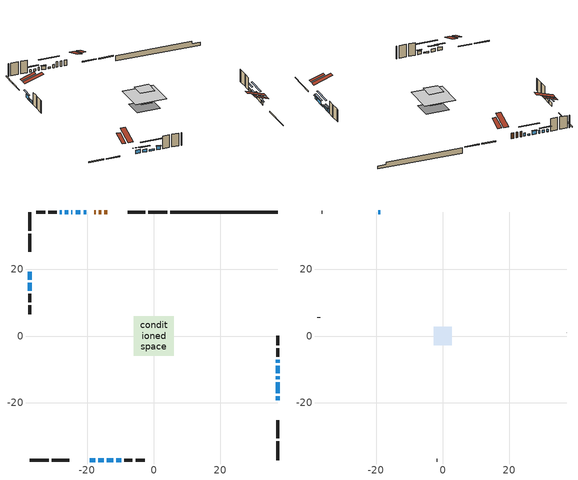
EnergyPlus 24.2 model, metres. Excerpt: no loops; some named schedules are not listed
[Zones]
conditioned space
 floor outside (Floor1 construction): -2.09,-2.09 -2.09,2.09 2.09,2.09 2.09,-2.09 z0.79
 floor adiabatic (AdiabaticFloorConstruction): -5.95,-5.95 -5.95,5.95 5.95,5.95 5.95,-5.95 z3.23
 floor foundation (Slab1 construction): -4.42,-3.66 -4.42,3.66 4.42,3.66 4.42,-3.66 z-1.25
 wall outside (RimJoist1 construction): 4.02,37.25 -1.62,37.25 / -37.25,-37.25 -31.62,-37.25 / -37.25,37.25 -37.25,31.62 / 37.25,-37.25 37.25,-31.62 z0.79:1.09
 wall outside (RimJoist2 construction): -2.55,37.25 -7.88,37.25 / -30.69,-37.25 -25.36,-37.25 / -37.25,30.69 -37.25,25.36 / 37.25,-30.69 37.25,-25.36 z0.79:1.09
 wall outside (AdiabaticWallConstruction 1): -13.96,37.25 -14.87,37.25 / -15.8,37.25 -16.48,37.25 / -17.41,37.25 -17.88,37.25 z0.79:2.82
 wall outside (AdiabaticWallConstruction): 37.25,-19.28 37.25,-18.13 z0.79:1.93; -37.25,19.28 -37.25,16.94 / -19.28,-37.25 -17.55,-37.25 / -22.03,37.25 -23.51,37.25 / -11.31,-37.25 -9.84,-37.25 / 37.25,-7.97 37.25,-7.1 z0.79:2.11; -37.25,16.01 -37.25,13.62 z0.79:1.65; 37.25,-17.2 37.25,-13.95 / -16.62,-37.25 -15,-37.25 z0.79:1.91; 37.25,-13.03 37.25,-12.11 / -14.07,-37.25 -12.24,-37.25 z0.79:1.35; -20.29,37.25 -21.11,37.25 z0.79:1.3; 37.25,-11.18 37.25,-8.9 / -25.75,37.25 -26.67,37.25 / -27.59,37.25 -28.21,37.25 z0.79:1.71; -24.43,37.25 -24.82,37.25 z0.79:2.01
 wall outside (Wall1 construction): -29.13,37.25 -31.63,37.25 / -8.91,-37.25 -6.41,-37.25 / -37.25,12.69 -37.25,10.19 / 37.25,-6.18 37.25,-3.68 z0.79:5.67
 wall outside (Wall2 construction): -32.56,37.25 -35.33,37.25 / -5.48,-37.25 -2.71,-37.25 / -37.25,9.26 -37.25,6.49 / 37.25,-2.75 37.25,0.03 z0.79:5.67
 wall foundation (FoundationWall1 construction): 4.94,37.25,-1.25 4.94,37.25,0.79 34.02,37.25,0.79 34.02,37.25,-0.11 37.25,37.25,-0.11 37.25,37.25,-1.25
 window (WindowConstruction): 37.25,-19.28 37.25,-18.13 z0.79:1.93
 window (WindowConstruction 7): -37.25,19.28 -37.25,16.94 z0.79:2.11
 window (WindowConstruction 8): -37.25,16.01 -37.25,13.62 z0.79:1.65
 window (WindowConstruction 9): -19.28,-37.25 -17.55,-37.25 z0.79:2.11
 window (WindowConstruction 10): 37.25,-17.2 37.25,-13.95 z0.79:1.91
 window (WindowConstruction 11): -16.62,-37.25 -15,-37.25 z0.79:1.91
 window (WindowConstruction 13): 37.25,-13.03 37.25,-12.11 z0.79:1.35
 window (WindowConstruction 14): -20.29,37.25 -21.1,37.25 z0.79:1.3
 window (WindowConstruction 1): 37.25,-11.18 37.25,-8.9 z0.79:1.7
 window (WindowConstruction 15): -14.07,-37.25 -12.24,-37.25 z0.79:1.35
 window (WindowConstruction 2): -22.03,37.25 -23.5,37.25 z0.79:2.11
 window (WindowConstruction 3): -11.31,-37.25 -9.84,-37.25 z0.79:2.11
 window (WindowConstruction 12): -24.43,37.25 -24.82,37.25 z0.79:2.01
 window (WindowConstruction 4): 37.25,-7.97 37.25,-7.1 z0.79:2.11
 window (WindowConstruction 5): -25.75,37.25 -26.67,37.25 z0.79:1.7
 window (WindowConstruction 6): -27.6,37.25 -28.2,37.25 z0.79:1.7
 door (Door): -13.96,37.25 -14.87,37.25 z0.79:2.82
 door (Door 1): -15.8,37.25 -16.48,37.25 z0.79:2.82
 door (Door 2): -17.41,37.25 -17.88,37.25 z0.79:2.82
 ceiling adiabatic (AdiabaticFloorConstruction): 5.95,-5.95 5.95,5.95 -5.95,5.95 -5.95,-5.95 z3.23
 roof outside (Roof2 construction): -13.03,37.25,5.67 -13.03,30.04,8.07 -11.13,30.04,8.07 -11.13,37.25,5.67; -20.2,-37.25,5.67 -20.2,-30.04,8.07 -22.11,-30.04,8.07 -22.11,-37.25,5.67; -37.25,20.2,5.67 -30.04,20.2,8.07 -30.04,22.11,8.07 -37.25,22.11,5.67; 37.25,-20.2,5.67 30.04,-20.2,8.07 30.04,-22.11,8.07 37.25,-22.11,5.67
attic - vented
 floor to conditioned space (Floor2 construction Reversed): -2.72,-2.72 -2.72,2.72 2.72,2.72 2.72,-2.72 z5.67
 wall outside (AdiabaticWallConstruction): -18.8,37.25 -19.36,37.25 z0.79:2.01
 wall outside (Wall4 construction): -36.26,37.25 -36.33,37.25 / -1.78,-37.25 -1.72,-37.25 / -37.25,5.56 -37.25,5.5 / 37.25,0.95 37.25,1.02 z0.79:5.67
 window (WindowConstruction 16): -18.8,37.25 -19.36,37.25 z0.79:2.01
 roof outside (Roof1 construction): -10.2,37.25,5.67 -10.2,31.95,7.43 -8.81,31.95,7.43 -8.81,37.25,5.67; -23.03,-37.25,5.67 -23.03,-31.95,7.43 -24.43,-31.95,7.43 -24.43,-37.25,5.67; -37.25,23.03,5.67 -31.95,23.03,7.43 -31.95,24.43,7.43 -37.25,24.43,5.67; 37.25,-23.03,5.67 31.95,-23.03,7.43 31.95,-24.43,7.43 37.25,-24.43,5.67
shading: 37.25,-17.93 37.25,-19.48 37.67,-19.48 37.67,-17.93 z2.13; -37.25,15.81 -37.25,20.41 -37.67,20.41 -37.67,15.81 z3.24; -37.25,13.42 -37.25,16.21 -37.67,16.21 -37.67,13.42 z1.85; -16.42,-37.25 -20.41,-37.25 -20.41,-37.67 -16.42,-37.67 z3.24; 37.25,-12.82 37.25,-18.33 37.67,-18.33 37.67,-12.82 z3.04; -13.87,-37.25 -17.75,-37.25 -17.75,-37.67 -13.87,-37.67 z3.04; 37.25,-8.54 37.25,-16.59 37.67,-16.59 37.67,-8.54 z4.92; -24.67,37.25 -16.72,37.25 -16.72,37.67 -24.67,37.67 z4.87; 37.25,-8.69 37.25,-11.38 37.67,-11.38 37.67,-8.69 z1.91; -8.67,-37.25 -17.64,-37.25 -17.64,-37.67 -8.67,-37.67 z4.92; -23.71,37.25 -21.83,37.25 -21.83,37.67 -23.71,37.67 z2.31; -9.64,-37.25 -11.51,-37.25 -11.51,-37.67 -9.64,-37.67 z2.31; 37.25,-5.97 37.25,-9.1 37.67,-9.1 37.67,-5.97 z3.24; -27.8,37.25 -24.62,37.25 -24.62,37.67 -27.8,37.67 z2.84; -29.34,37.25 -26.46,37.25 -26.46,37.67 -29.34,37.67 z2.84
[Building]
Building 1: Terrain=Suburbs
[Site:Location]
Montreal Intl AP_QC: Latitude {deg}=45.47; Longitude {deg}=-73.74; Time Zone {hr}=-5; Elevation {m}=36; Keep Site Location Information=Yes
[Site:GroundTemperature:Shallow]
2.07863, -0.316383, -0.508184, 0.628371, 5.19101, 9.73239, 13.6695, 16.1636, 16.3755, 14.347, 10.5102, 6.10817
[Site:WaterMainsTemperature]
Calculation Method=Schedule; Temperature Schedule=mains temperature schedule
[Material] Roughness=Rough; Thermal Absorptance=0.9
Name | Thickness {m} | Conductivity {W/m-K} | Density {kg/m3} | Specific Heat {J/kg-K} | Solar Absorptance | Visible Absorptance
asphalt or fiberglass shingles | 0.00635 | 0.162714 | 1121.4 | 1465.45 | 0.4 | 0.4
ceiling loosefill ins | 0.169333 | 0.0480833 | 16.02 | 1046.75 | 0.7 | 0.7
ceiling stud and cavity | 0.1397 | 1.05778 | 65.682 | 1177.47 | 0.7 | 0.7
concrete 4.0 in. | 0.1016 | 1.803125 | 2242.8 | 837.4 | 0.7 | 0.7
concrete 8.0 in. | 0.2032 | 1.803125 | 2242.8 | 837.4 | 0.7 | 0.7
door material | 0.04445 | 0.053851 | 512.64 | 1214.23 | 0.7 | 0.7
door material 1 | 0.04445 | 0.188738 | 512.64 | 1214.23 | 0.7 | 0.7
exterior vertical ins | 0.0451399 | 0.029427 | 32.04 | 1214.23 | 0.7 | 0.7
floor covering | 0.0127 | 9.015625 | 54.468 | 1339.84 | 0.6 | 0.6
floor covering 1 | 0.0127 | 0.0433444 | 54.468 | 1339.84 | 0.6 | 0.6
floor rigid ins; wall rigid ins | 0.512978 | 0.029427 | 32.04 | 1214.23 | 0.7 | 0.7
floor stud and cavity | 0.0889 | 0.204817 | 50.32683 | 1063.81 | 0.7 | 0.7
floor stud and cavity 1 | 0.1397 | 1.75129 | 37.0049 | 1207.88 | 0.7 | 0.7
furniture material conditioned space 1 | 0.1524 | 0.115458 | 640.8 | 1214.23 | 0.6 | 0.6
gypsum board | 0.0127 | 0.160291 | 801 | 837.4 | 0.6 | 0.6
gypsum board 1 | 0.0127 | 0.160291 | 801 | 837.4 | 0.7 | 0.7
osb sheathing 0.5 in. | 0.0127 | 0.115458 | 512.64 | 1214.23 | 0.7 | 0.7
osb sheathing 0.75 in. | 0.01905 | 0.115458 | 512.64 | 1214.23 | 0.7 | 0.7
osb sheathing 2.0 in. | 0.0508 | 0.115458 | 512.64 | 1214.23 | 0.7 | 0.7
rim joist rigid ins | 0.051816 | 0.029427 | 32.04 | 1214.23 | 0.7 | 0.7
rim joist stud and cavity | 0.0508 | 0.0451784 | 125.044 | 1163.47 | 0.6 | 0.6
rim joist stud and cavity 1 | 0.0508 | 0.0371501 | 125.044 | 1163.47 | 0.6 | 0.6
roof stud and cavity | 0.2032 | 0.158564 | 78.34581 | 1123.46 | 0.7 | 0.7
wall stud and cavity | 0.1397 | 0.251076 | 139.0536 | 1170.24 | 0.7 | 0.7
wall stud and cavity 1 | 0.1397 | 0.181555 | 139.0536 | 1170.24 | 0.7 | 0.7
wall stud and cavity 2 | 0.0889 | 6.9971 | 50.32683 | 1063.81 | 0.6 | 0.6
wall stud and cavity 3 | 0.0889 | 0.380278 | 52.3479 | 1209.89 | 0.7 | 0.7
wall stud and cavity 4 | 0.0889 | 0.391764 | 83.0341 | 1211.67 | 0.7 | 0.7
wood siding | 0.0254 | 0.102417 | 544.68 | 1172.36 | 0.4 | 0.4
wood siding 1 | 0.00254 | 0.102417 | 544.68 | 1172.36 | 0.4 | 0.4
wood siding 2; wood siding 3; wood siding 4 | 0.0254 | 0.102417 | 544.68 | 1172.36 | 0.7 | 0.7
[WindowMaterial:SimpleGlazingSystem]
Name | U-Factor {W/m2-K} | Solar Heat Gain Coefficient
WindowMaterial | 2.99401 | 0.55
WindowMaterial 1 | 3.00196 | 0.53
WindowMaterial 10 | 3.04227 | 0.45
WindowMaterial 11 | 3.0542 | 0.42
WindowMaterial 12 | 6.734108 | 0.74
WindowMaterial 2 | 2.96448 | 0.59
WindowMaterial 3 | 2.992306 | 0.54
WindowMaterial 4 | 3.02581 | 0.51
WindowMaterial 5 | 2.99571 | 0.51
WindowMaterial 6 | 2.93212 | 0.62
WindowMaterial 7 | 2.95767 | 0.59
WindowMaterial 8 | 2.963916 | 0.59
WindowMaterial 9 | 6.78351 | 0.73
[Construction]
AdiabaticFloorConstruction: floor stud and cavity 1, floor rigid ins, osb sheathing 0.75 in., floor covering 1
AdiabaticWallConstruction: wood siding 3, wall rigid ins, wall stud and cavity 3, gypsum board
AdiabaticWallConstruction 1: wood siding 4, wall rigid ins, wall stud and cavity 3, gypsum board
Door: door material
Door 1; Door 2: door material 1
Floor1 construction: floor stud and cavity, floor covering
Floor2 construction Reversed: gypsum board, ceiling stud and cavity, ceiling loosefill ins
FoundationWall1 construction: concrete 8.0 in., gypsum board 1
furniture construction conditioned space 1: furniture material conditioned space 1
PartitionWallConstruction: gypsum board, wall stud and cavity 4, gypsum board
RimJoist1 construction: wood siding 2, osb sheathing 2.0 in., rim joist stud and cavity
RimJoist2 construction: wood siding 2, rim joist rigid ins, osb sheathing 2.0 in., rim joist stud and cavity 1
Roof1 construction: asphalt or fiberglass shingles
Roof2 construction: asphalt or fiberglass shingles, osb sheathing 0.75 in., roof stud and cavity, gypsum board
Slab1 construction: concrete 4.0 in.
Wall1 construction: wood siding, osb sheathing 0.5 in., wall stud and cavity, gypsum board
Wall2 construction: wood siding, osb sheathing 0.5 in., wall stud and cavity 1, gypsum board
Wall4 construction: wood siding 1, wall stud and cavity 2
WindowConstruction: WindowMaterial
WindowConstruction 1: WindowMaterial 1
WindowConstruction 10; WindowConstruction 11: WindowMaterial 8
WindowConstruction 12: WindowMaterial 9
WindowConstruction 13; WindowConstruction 15: WindowMaterial 10
WindowConstruction 14: WindowMaterial 11
WindowConstruction 16: WindowMaterial 12
WindowConstruction 2; WindowConstruction 3: WindowMaterial 2
WindowConstruction 4; WindowConstruction 9: WindowMaterial 3
WindowConstruction 5: WindowMaterial 4
WindowConstruction 6: WindowMaterial 5
WindowConstruction 7: WindowMaterial 6
WindowConstruction 8: WindowMaterial 7
[Zone] Multiplier=1; Part of Total Floor Area=Yes
Name | Volume {m3}
attic - vented | 8.50484
conditioned space | 457.8
[Space]
Name | Zone | Volume {m3}
attic - vented 1 | attic - vented | 8.50484
conditioned space 1 | conditioned space | 457.8
[ZoneInfiltration:EffectiveLeakageArea]
infil attic - vented 1: Zone or Space=attic - vented 1; Schedule=Always On Discrete; Effective Air Leakage Area {cm2}=1185.6; Stack Coefficient=0.000462136; Wind Coefficient=1.45246e-05
[ZoneMixing]
whole house fan mix: Zone or Space=attic - vented; Schedule=Always On Continuous; Design Flow Rate Calculation Method=Flow/Zone; Design Flow Rate {m3/s}=0; Source Zone or Space=conditioned space
[SurfaceProperty:ExposedFoundationPerimeter]
Slab1: Exposed Perimeter Calculation Method=TotalExposedPerimeter; Total Exposed Perimeter {m}=32.31
[InternalMass] Zone or ZoneList=conditioned space; Space or SpaceList=conditioned space 1
Name | Construction | Surface Area {m2}
furniture mass conditioned space 1 | furniture construction conditioned space 1 | 89.4721
partition wall mass | PartitionWallConstruction | 223.68
[Lights]
interior lighting: Zone or ZoneList or Space or SpaceList=conditioned space 1; Schedule=interior lighting schedule; Design Level Calculation Method=LightingLevel; Lighting Level {W}=343.2; Return Air Fraction=0; Fraction Radiant=0.6; Fraction Visible=0.2; Fraction Replaceable=1
[People]
occupants: Zone or ZoneList or Space or SpaceList=conditioned space 1; Number of People Schedule=occupants schedule; Number of People Calculation Method=People; Number of People=3; Fraction Radiant=0.314171; Sensible Heat Fraction=0.56303; Activity Level Schedule=occupants activity schedule; Carbon Dioxide Generation Rate {m3/s-W}=0; Enable ASHRAE 55 Comfort Warnings=No; Mean Radiant Temperature Calculation Type=EnclosureAveraged
[ElectricEquipment] Zone or ZoneList or Space or SpaceList=conditioned space 1; Design Level Calculation Method=EquipmentLevel
Name | Schedule | Design Level {W} | Fraction Latent | Fraction Radiant | Fraction Lost
clothes dryer | clothes dryer schedule | 140.772 | 0.015 | 0.081 | 0.85
clothes washer | clothes washer schedule | 32.1985 | 0.03 | 0.162 | 0.7
cooking range | cooking range schedule | 215.147 | 0.08 | 0.432 | 0.2
dishwasher | dishwasher schedule | 66.8632 | 0.3 | 0.18 | 0.4
fridge | fridge schedule | 72.9452 | 0 | 0.6 | 0
mech vent bath fan 0 | mech vent bath fan 0 schedule | 50.2 | 0 | 0 | 1
mech vent house fan | mech vent house fan schedule | 0.95 | 0 | 0 | 1
mech vent house fan cfis | mech vent house fan cfis schedule | 0 | 0 | 0 | 0
mech vent range fan 0 | mech vent range fan 0 schedule | 57 | 0 | 0 | 1
misc plug loads | misc plug loads schedule | 494.7 | 0.045 | 0.513 | 0.1
whole house fan | Always On Discrete | 0 | 0 | 0 | 1
[OtherEquipment] Zone or ZoneList or Space or SpaceList=conditioned space 1; Design Level Calculation Method=EquipmentLevel
Name | Fuel Type | Schedule | Design Level {W} | Fraction Latent | Fraction Radiant | Fraction Lost
clothes dryer 1 | Electricity | clothes dryer schedule | 0 | 0.015 | 0.081 | 0.85
cooking range 1 | Electricity | cooking range schedule | 0 | 0.08 | 0.432 | 0.2
general water use latent | None | general water use schedule | 62.594 | 1 | 0 | 0
general water use sensible | None | general water use schedule | -61.6891 | 0 | 0.6 | 0
mech vent house fan latent load | None | Always On Discrete | 0 | 1 | 0 | 0
mech vent house fan sensible load | None | Always On Discrete | 0 | 0 | 0 | 0
water heater energy adjustment1 | Electricity | Always On Discrete | 0.01 | 0 | 0 | 1
[ZoneInfiltration:DesignFlowRate] Zone or ZoneList or Space or SpaceList=conditioned space 1; Schedule=Always On Discrete; Design Flow Rate Calculation Method=Flow/Zone; Design Flow Rate {m3/s}=0
infil flow; natural vent flow; whole house fan flow
[ZoneControl:Thermostat]
conditioned space Thermostat: Zone or ZoneList=conditioned space; Control Type Schedule=conditioned space Thermostat Schedule; Control 1=conditioned space temperature setpoint; Temperature Difference Between Cutout And Setpoint {deltaC}=0
[ThermostatSetpoint:DualSetpoint]
conditioned space temperature setpoint: Heating Setpoint Temperature Schedule=heating setpoint; Cooling Setpoint Temperature Schedule=cooling setpoint
[Zone equipment]
conditioned space: electric baseboard
[Foundation:Kiva]
Foundation Kiva 1: Initial Indoor Air Temperature {C}=18; Wall Height Above Grade {m}=0.790011; Wall Depth Below Slab {m}=0.2032; Custom Block Material Name 1=exterior vertical ins; Custom Block Depth 1 {m}=2.04; Custom Block X Position 1 {m}=0.2159; Custom Block Z Position 1 {m}=0
[Foundation:Kiva:Settings]
Soil Conductivity {W/m-K}=0.849921; Soil Density {kg/m3}=1842.3; Soil Specific Heat {J/kg-K}=418.7; Ground Solar Absorptivity=0.9; Ground Thermal Absorptivity=0.9; Ground Surface Roughness {m}=0.03; Far-Field Width {m}=40; Deep-Ground Boundary Condition=ZeroFlux; Deep-Ground Depth {m}=40; Minimum Cell Dimension {m}=0.2; Maximum Cell Growth Coefficient=3; Simulation Timestep=Timestep
[Exterior:Lights]
exterior lighting: Schedule=exterior lighting schedule; Design Level {W}=75.6
[EnergyManagementSystem:Sensor] Output:Variable or Output:Meter Index Key=conditioned space
Name | Output:Variable or Output:Meter
conditioned_space_clg_unmet_s | Zone Cooling Setpoint Not Met Time
conditioned_space_htg_unmet_s | Zone Heating Setpoint Not Met Time
fridge_tin_s; tin_s; tin_s_1 | Zone Mean Air Temperature
tout_s | Zone Outdoor Air Drybulb Temperature
win_s | Zone Air Humidity Ratio
[Schedule:Constant]
Name | Hourly Value
Always On Continuous; mech vent house fan schedule; mech vent house fan cfis schedule; Always On Discrete | 1
occupants activity schedule | 117.228
fridge schedule | 0
[Schedule:Week:Daily]
interior lighting schedule Week Rule - Jan1-Jan27: interior lighting schedule day, interior lighting schedule day, interior lighting schedule day, interior lighting schedule day, interior lighting schedule day, interior lighting schedule day, interior lighting schedule day, interior lighting schedule default day, interior lighting schedule default day, interior lighting schedule default day, interior lighting schedule default day, interior lighting schedule default day
interior lighting schedule Week Rule - Jan28-Feb3: interior lighting schedule day, interior lighting schedule day, interior lighting schedule day, interior lighting schedule day, interior lighting schedule day 1, interior lighting schedule day 1, interior lighting schedule day 1, interior lighting schedule default day, interior lighting schedule default day, interior lighting schedule default day, interior lighting schedule default day, interior lighting schedule default day
interior lighting schedule Week Rule - Feb4-Feb24: interior lighting schedule day 1, interior lighting schedule day 1, interior lighting schedule day 1, interior lighting schedule day 1, interior lighting schedule day 1, interior lighting schedule day 1, interior lighting schedule day 1, interior lighting schedule default day, interior lighting schedule default day, interior lighting schedule default day, interior lighting schedule default day, interior lighting schedule default day
interior lighting schedule Week Rule - Feb25-Mar3: interior lighting schedule day 1, interior lighting schedule day 1, interior lighting schedule day 1, interior lighting schedule day 1, interior lighting schedule day 2, interior lighting schedule day 2, interior lighting schedule day 2, interior lighting schedule default day, interior lighting schedule default day, interior lighting schedule default day, interior lighting schedule default day, interior lighting schedule default day
interior lighting schedule Week Rule - Mar4-Mar31: interior lighting schedule day 2, interior lighting schedule day 2, interior lighting schedule day 2, interior lighting schedule day 2, interior lighting schedule day 2, interior lighting schedule day 2, interior lighting schedule day 2, interior lighting schedule default day, interior lighting schedule default day, interior lighting schedule default day, interior lighting schedule default day, interior lighting schedule default day
interior lighting schedule Week Rule - Apr1-Apr28: interior lighting schedule day 3, interior lighting schedule day 3, interior lighting schedule day 3, interior lighting schedule day 3, interior lighting schedule day 3, interior lighting schedule day 3, interior lighting schedule day 3, interior lighting schedule default day, interior lighting schedule default day, interior lighting schedule default day, interior lighting schedule default day, interior lighting schedule default day
interior lighting schedule Week Rule - Apr29-May5: interior lighting schedule day 3, interior lighting schedule day 3, interior lighting schedule day 4, interior lighting schedule day 4, interior lighting schedule day 4, interior lighting schedule day 4, interior lighting schedule day 4, interior lighting schedule default day, interior lighting schedule default day, interior lighting schedule default day, interior lighting schedule default day, interior lighting schedule default day
interior lighting schedule Week Rule - May6-May26: interior lighting schedule day 4, interior lighting schedule day 4, interior lighting schedule day 4, interior lighting schedule day 4, interior lighting schedule day 4, interior lighting schedule day 4, interior lighting schedule day 4, interior lighting schedule default day, interior lighting schedule default day, interior lighting schedule default day, interior lighting schedule default day, interior lighting schedule default day
interior lighting schedule Week Rule - May27-Jun2: interior lighting schedule day 4, interior lighting schedule day 4, interior lighting schedule day 4, interior lighting schedule day 4, interior lighting schedule day 4, interior lighting schedule day 5, interior lighting schedule day 5, interior lighting schedule default day, interior lighting schedule default day, interior lighting schedule default day, interior lighting schedule default day, interior lighting schedule default day
interior lighting schedule Week Rule - Jun3-Jun30: interior lighting schedule day 5, interior lighting schedule day 5, interior lighting schedule day 5, interior lighting schedule day 5, interior lighting schedule day 5, interior lighting schedule day 5, interior lighting schedule day 5, interior lighting schedule default day, interior lighting schedule default day, interior lighting schedule default day, interior lighting schedule default day, interior lighting schedule default day
interior lighting schedule Week Rule - Jul1-Jul28: interior lighting schedule day 6, interior lighting schedule day 6, interior lighting schedule day 6, interior lighting schedule day 6, interior lighting schedule day 6, interior lighting schedule day 6, interior lighting schedule day 6, interior lighting schedule default day, interior lighting schedule default day, interior lighting schedule default day, interior lighting schedule default day, interior lighting schedule default day
interior lighting schedule Week Rule - Jul29-Aug4: interior lighting schedule day 6, interior lighting schedule day 6, interior lighting schedule day 6, interior lighting schedule day 7, interior lighting schedule day 7, interior lighting schedule day 7, interior lighting schedule day 7, interior lighting schedule default day, interior lighting schedule default day, interior lighting schedule default day, interior lighting schedule default day, interior lighting schedule default day
interior lighting schedule Week Rule - Aug5-Aug25: interior lighting schedule day 7, interior lighting schedule day 7, interior lighting schedule day 7, interior lighting schedule day 7, interior lighting schedule day 7, interior lighting schedule day 7, interior lighting schedule day 7, interior lighting schedule default day, interior lighting schedule default day, interior lighting schedule default day, interior lighting schedule default day, interior lighting schedule default day
interior lighting schedule Week Rule - Aug26-Sep1: interior lighting schedule day 7, interior lighting schedule day 7, interior lighting schedule day 7, interior lighting schedule day 7, interior lighting schedule day 7, interior lighting schedule day 7, interior lighting schedule day 8, interior lighting schedule default day, interior lighting schedule default day, interior lighting schedule default day, interior lighting schedule default day, interior lighting schedule default day
interior lighting schedule Week Rule - Sep2-Sep29: interior lighting schedule day 8, interior lighting schedule day 8, interior lighting schedule day 8, interior lighting schedule day 8, interior lighting schedule day 8, interior lighting schedule day 8, interior lighting schedule day 8, interior lighting schedule default day, interior lighting schedule default day, interior lighting schedule default day, interior lighting schedule default day, interior lighting schedule default day
interior lighting schedule Week Rule - Sep30-Oct6: interior lighting schedule day 8, interior lighting schedule day 9, interior lighting schedule day 9, interior lighting schedule day 9, interior lighting schedule day 9, interior lighting schedule day 9, interior lighting schedule day 9, interior lighting schedule default day, interior lighting schedule default day, interior lighting schedule default day, interior lighting schedule default day, interior lighting schedule default day
interior lighting schedule Week Rule - Oct7-Oct27: interior lighting schedule day 9, interior lighting schedule day 9, interior lighting schedule day 9, interior lighting schedule day 9, interior lighting schedule day 9, interior lighting schedule day 9, interior lighting schedule day 9, interior lighting schedule default day, interior lighting schedule default day, interior lighting schedule default day, interior lighting schedule default day, interior lighting schedule default day
interior lighting schedule Week Rule - Oct28-Nov3: interior lighting schedule day 9, interior lighting schedule day 9, interior lighting schedule day 9, interior lighting schedule day 9, interior lighting schedule day 10, interior lighting schedule day 10, interior lighting schedule day 10, interior lighting schedule default day, interior lighting schedule default day, interior lighting schedule default day, interior lighting schedule default day, interior lighting schedule default day
interior lighting schedule Week Rule - Nov4-Nov24: interior lighting schedule day 10, interior lighting schedule day 10, interior lighting schedule day 10, interior lighting schedule day 10, interior lighting schedule day 10, interior lighting schedule day 10, interior lighting schedule day 10, interior lighting schedule default day, interior lighting schedule default day, interior lighting schedule default day, interior lighting schedule default day, interior lighting schedule default day
interior lighting schedule Week Rule - Nov25-Dec1: interior lighting schedule day 10, interior lighting schedule day 10, interior lighting schedule day 10, interior lighting schedule day 10, interior lighting schedule day 10, interior lighting schedule day 10, interior lighting schedule day 11, interior lighting schedule default day, interior lighting schedule default day, interior lighting schedule default day, interior lighting schedule default day, interior lighting schedule default day
interior lighting schedule Week Rule - Dec2-Dec31: interior lighting schedule day 11, interior lighting schedule day 11, interior lighting schedule day 11, interior lighting schedule day 11, interior lighting schedule day 11, interior lighting schedule day 11, interior lighting schedule day 11, interior lighting schedule default day, interior lighting schedule default day, interior lighting schedule default day, interior lighting schedule default day, interior lighting schedule default day
occupants schedule Week Rule - Jan1-Dec31: occupants schedule day, occupants schedule day, occupants schedule day, occupants schedule day, occupants schedule day, occupants schedule day, occupants schedule day, occupants schedule default day, occupants schedule default day, occupants schedule default day, occupants schedule default day, occupants schedule default day
clothes dryer schedule Week Rule - Jan1-Dec31: clothes dryer schedule day, clothes dryer schedule day, clothes dryer schedule day, clothes dryer schedule day, clothes dryer schedule day, clothes dryer schedule day, clothes dryer schedule day, clothes dryer schedule default day, clothes dryer schedule default day, clothes dryer schedule default day, clothes dryer schedule default day, clothes dryer schedule default day
clothes washer schedule Week Rule - Jan1-Dec31: clothes washer schedule day, clothes washer schedule day, clothes washer schedule day, clothes washer schedule day, clothes washer schedule day, clothes washer schedule day, clothes washer schedule day, clothes washer schedule default day, clothes washer schedule default day, clothes washer schedule default day, clothes washer schedule default day, clothes washer schedule default day
cooking range schedule Week Rule - Jan1-Dec31: cooking range schedule day, cooking range schedule day, cooking range schedule day, cooking range schedule day, cooking range schedule day, cooking range schedule day, cooking range schedule day, cooking range schedule default day, cooking range schedule default day, cooking range schedule default day, cooking range schedule default day, cooking range schedule default day
dishwasher schedule Week Rule - Jan1-Dec31: dishwasher schedule day, dishwasher schedule day, dishwasher schedule day, dishwasher schedule day, dishwasher schedule day, dishwasher schedule day, dishwasher schedule day, dishwasher schedule default day, dishwasher schedule default day, dishwasher schedule default day, dishwasher schedule default day, dishwasher schedule default day
mech vent bath fan 0 schedule Week Rule - Jan1-Dec31: mech vent bath fan 0 schedule day, mech vent bath fan 0 schedule day, mech vent bath fan 0 schedule day, mech vent bath fan 0 schedule day, mech vent bath fan 0 schedule day, mech vent bath fan 0 schedule day, mech vent bath fan 0 schedule day, mech vent bath fan 0 schedule default day, mech vent bath fan 0 schedule default day, mech vent bath fan 0 schedule default day, mech vent bath fan 0 schedule default day, mech vent bath fan 0 schedule default day
mech vent range fan 0 schedule Week Rule - Jan1-Dec31: mech vent range fan 0 schedule day, mech vent range fan 0 schedule day, mech vent range fan 0 schedule day, mech vent range fan 0 schedule day, mech vent range fan 0 schedule day, mech vent range fan 0 schedule day, mech vent range fan 0 schedule day, mech vent range fan 0 schedule default day, mech vent range fan 0 schedule default day, mech vent range fan 0 schedule default day, mech vent range fan 0 schedule default day, mech vent range fan 0 schedule default day
misc plug loads schedule Week Rule - Jan1-Dec31: misc plug loads schedule day, misc plug loads schedule day, misc plug loads schedule day, misc plug loads schedule day, misc plug loads schedule day, misc plug loads schedule day, misc plug loads schedule day, misc plug loads schedule default day, misc plug loads schedule default day, misc plug loads schedule default day, misc plug loads schedule default day, misc plug loads schedule default day
general water use schedule Week Rule - Jan1-Dec31: general water use schedule day, general water use schedule day, general water use schedule day, general water use schedule day, general water use schedule day, general water use schedule day, general water use schedule day, general water use schedule default day, general water use schedule default day, general water use schedule default day, general water use schedule default day, general water use schedule default day
exterior lighting schedule Week Rule - Jan1-Jan27: exterior lighting schedule day, exterior lighting schedule day, exterior lighting schedule day, exterior lighting schedule day, exterior lighting schedule day, exterior lighting schedule day, exterior lighting schedule day, exterior lighting schedule default day, exterior lighting schedule default day, exterior lighting schedule default day, exterior lighting schedule default day, exterior lighting schedule default day
exterior lighting schedule Week Rule - Jan28-Feb3: exterior lighting schedule day, exterior lighting schedule day, exterior lighting schedule day, exterior lighting schedule day, exterior lighting schedule day 1, exterior lighting schedule day 1, exterior lighting schedule day 1, exterior lighting schedule default day, exterior lighting schedule default day, exterior lighting schedule default day, exterior lighting schedule default day, exterior lighting schedule default day
exterior lighting schedule Week Rule - Feb4-Feb24: exterior lighting schedule day 1, exterior lighting schedule day 1, exterior lighting schedule day 1, exterior lighting schedule day 1, exterior lighting schedule day 1, exterior lighting schedule day 1, exterior lighting schedule day 1, exterior lighting schedule default day, exterior lighting schedule default day, exterior lighting schedule default day, exterior lighting schedule default day, exterior lighting schedule default day
exterior lighting schedule Week Rule - Feb25-Mar3: exterior lighting schedule day 1, exterior lighting schedule day 1, exterior lighting schedule day 1, exterior lighting schedule day 1, exterior lighting schedule day 2, exterior lighting schedule day 2, exterior lighting schedule day 2, exterior lighting schedule default day, exterior lighting schedule default day, exterior lighting schedule default day, exterior lighting schedule default day, exterior lighting schedule default day
exterior lighting schedule Week Rule - Mar4-Mar31: exterior lighting schedule day 2, exterior lighting schedule day 2, exterior lighting schedule day 2, exterior lighting schedule day 2, exterior lighting schedule day 2, exterior lighting schedule day 2, exterior lighting schedule day 2, exterior lighting schedule default day, exterior lighting schedule default day, exterior lighting schedule default day, exterior lighting schedule default day, exterior lighting schedule default day
exterior lighting schedule Week Rule - Apr1-Apr28: exterior lighting schedule day 3, exterior lighting schedule day 3, exterior lighting schedule day 3, exterior lighting schedule day 3, exterior lighting schedule day 3, exterior lighting schedule day 3, exterior lighting schedule day 3, exterior lighting schedule default day, exterior lighting schedule default day, exterior lighting schedule default day, exterior lighting schedule default day, exterior lighting schedule default day
exterior lighting schedule Week Rule - Apr29-May5: exterior lighting schedule day 3, exterior lighting schedule day 3, exterior lighting schedule day 4, exterior lighting schedule day 4, exterior lighting schedule day 4, exterior lighting schedule day 4, exterior lighting schedule day 4, exterior lighting schedule default day, exterior lighting schedule default day, exterior lighting schedule default day, exterior lighting schedule default day, exterior lighting schedule default day
exterior lighting schedule Week Rule - May6-May26: exterior lighting schedule day 4, exterior lighting schedule day 4, exterior lighting schedule day 4, exterior lighting schedule day 4, exterior lighting schedule day 4, exterior lighting schedule day 4, exterior lighting schedule day 4, exterior lighting schedule default day, exterior lighting schedule default day, exterior lighting schedule default day, exterior lighting schedule default day, exterior lighting schedule default day
[Schedule:Year]
interior lighting schedule: interior lighting schedule Week Rule - Jan1-Jan27, 1, 1, 1, 27, interior lighting schedule Week Rule - Jan28-Feb3, 1, 28, 2, 3, interior lighting schedule Week Rule - Feb4-Feb24, 2, 4, 2, 24, interior lighting schedule Week Rule - Feb25-Mar3, 2, 25, 3, 3, interior lighting schedule Week Rule - Mar4-Mar31, 3, 4, 3, 31, interior lighting schedule Week Rule - Apr1-Apr28, 4, 1, 4, 28, interior lighting schedule Week Rule - Apr29-May5, 4, 29, 5, 5, interior lighting schedule Week Rule - May6-May26, 5, 6, 5, 26, interior lighting schedule Week Rule - May27-Jun2, 5, 27, 6, 2, interior lighting schedule Week Rule - Jun3-Jun30, 6, 3, 6, 30, interior lighting schedule Week Rule - Jul1-Jul28, 7, 1, 7, 28, interior lighting schedule Week Rule - Jul29-Aug4, 7, 29, 8, 4, interior lighting schedule Week Rule - Aug5-Aug25, 8, 5, 8, 25, interior lighting schedule Week Rule - Aug26-Sep1, 8, 26, 9, 1, interior lighting schedule Week Rule - Sep2-Sep29, 9, 2, 9, 29, interior lighting schedule Week Rule - Sep30-Oct6, 9, 30, 10, 6, interior lighting schedule Week Rule - Oct7-Oct27, 10, 7, 10, 27, interior lighting schedule Week Rule - Oct28-Nov3, 10, 28, 11, 3, interior lighting schedule Week Rule - Nov4-Nov24, 11, 4, 11, 24, interior lighting schedule Week Rule - Nov25-Dec1, 11, 25, 12, 1, interior lighting schedule Week Rule - Dec2-Dec31, 12, 2, 12, 31
occupants schedule: occupants schedule Week Rule - Jan1-Dec31, 1, 1, 12, 31
clothes dryer schedule: clothes dryer schedule Week Rule - Jan1-Dec31, 1, 1, 12, 31
clothes washer schedule: clothes washer schedule Week Rule - Jan1-Dec31, 1, 1, 12, 31
cooking range schedule: cooking range schedule Week Rule - Jan1-Dec31, 1, 1, 12, 31
dishwasher schedule: dishwasher schedule Week Rule - Jan1-Dec31, 1, 1, 12, 31
mech vent bath fan 0 schedule: mech vent bath fan 0 schedule Week Rule - Jan1-Dec31, 1, 1, 12, 31
mech vent range fan 0 schedule: mech vent range fan 0 schedule Week Rule - Jan1-Dec31, 1, 1, 12, 31
misc plug loads schedule: misc plug loads schedule Week Rule - Jan1-Dec31, 1, 1, 12, 31
general water use schedule: general water use schedule Week Rule - Jan1-Dec31, 1, 1, 12, 31
exterior lighting schedule: exterior lighting schedule Week Rule - Jan1-Jan27, 1, 1, 1, 27, exterior lighting schedule Week Rule - Jan28-Feb3, 1, 28, 2, 3, exterior lighting schedule Week Rule - Feb4-Feb24, 2, 4, 2, 24, exterior lighting schedule Week Rule - Feb25-Mar3, 2, 25, 3, 3, exterior lighting schedule Week Rule - Mar4-Mar31, 3, 4, 3, 31, exterior lighting schedule Week Rule - Apr1-Apr28, 4, 1, 4, 28, exterior lighting schedule Week Rule - Apr29-May5, 4, 29, 5, 5, exterior lighting schedule Week Rule - May6-May26, 5, 6, 5, 26, exterior lighting schedule Week Rule - May27-Jun2, 5, 27, 6, 2, exterior lighting schedule Week Rule - Jun3-Jun30, 6, 3, 6, 30, exterior lighting schedule Week Rule - Jul1-Jul28, 7, 1, 7, 28, exterior lighting schedule Week Rule - Jul29-Aug4, 7, 29, 8, 4, exterior lighting schedule Week Rule - Aug5-Aug25, 8, 5, 8, 25, exterior lighting schedule Week Rule - Aug26-Sep1, 8, 26, 9, 1, exterior lighting schedule Week Rule - Sep2-Sep29, 9, 2, 9, 29, exterior lighting schedule Week Rule - Sep30-Oct6, 9, 30, 10, 6, exterior lighting schedule Week Rule - Oct7-Oct27, 10, 7, 10, 27, exterior lighting schedule Week Rule - Oct28-Nov3, 10, 28, 11, 3, exterior lighting schedule Week Rule - Nov4-Nov24, 11, 4, 11, 24, exterior lighting schedule Week Rule - Nov25-Dec1, 11, 25, 12, 1, exterior lighting schedule Week Rule - Dec2-Dec31, 12, 2, 12, 31
[Schedule:Compact]
conditioned space Thermostat Schedule: Through: 12/31, For: AllDays, Until: 24:00, 4
mains temperature schedule: Through: 01/01, For: AllDays, Until: 24:00, 6.56833, Through: 01/02, For: AllDays, Until: 24:00, 6.48722, Through: 01/03, For: AllDays, Until: 24:00, 6.40722, Through: 01/04, For: AllDays, Until: 24:00, 6.32889, Through: 01/05, For: AllDays, Until: 24:00, 6.25167, Through: 01/06, For: AllDays, Until: 24:00, 6.17611, Through: 01/07, For: AllDays, Until: 24:00, 6.10222, Through: 01/08, For: AllDays, Until: 24:00, 6.02944, Through: 01/09, For: AllDays, Until: 24:00, 5.95833, Through: 01/10, For: AllDays, Until: 24:00, 5.88889, Through: 01/11, For: AllDays, Until: 24:00, 5.82056, Through: 01/12, For: AllDays, Until: 24:00, 5.75444, Through: 01/13, For: AllDays, Until: 24:00, 5.68944, Through: 01/14, For: AllDays, Until: 24:00, 5.62611, Through: 01/15, For: AllDays, Until: 24:00, 5.56444, Through: 01/16, For: AllDays, Until: 24:00, 5.50444, Through: 01/17, For: AllDays, Until: 24:00, 5.44611, Through: 01/18, For: AllDays, Until: 24:00, 5.38944, Through: 01/19, For: AllDays, Until: 24:00, 5.33389, Through: 01/20, For: AllDays, Until: 24:00, 5.28111, Through: 01/21, For: AllDays, Until: 24:00, 5.22944, Through: 01/22, For: AllDays, Until: 24:00, 5.17944, Through: 01/23, For: AllDays, Until: 24:00, 5.13111, Through: 01/24, For: AllDays, Until: 24:00, 5.085, Through: 01/25, For: AllDays, Until: 24:00, 5.04056, Through: 01/26, For: AllDays, Until: 24:00, 4.99778, Through: 01/27, For: AllDays, Until: 24:00, 4.95667, Through: 01/28, For: AllDays, Until: 24:00, 4.91778, Through: 01/29, For: AllDays, Until: 24:00, 4.88056, Through: 01/30, For: AllDays, Until: 24:00, 4.845, Through: 01/31, For: AllDays, Until: 24:00, 4.81167, Through: 02/01, For: AllDays, Until: 24:00, 4.77944, Through: 02/02, For: AllDays, Until: 24:00, 4.75, Through: 02/03, For: AllDays, Until: 24:00, 4.72167, Through: 02/04, For: AllDays, Until: 24:00, 4.69611, Through: 02/05, For: AllDays, Until: 24:00, 4.67167, Through: 02/06, For: AllDays, Until: 24:00, 4.64944, Through: 02/07, For: AllDays, Until: 24:00, 4.62889, Through: 02/08, For: AllDays, Until: 24:00, 4.61056, Through: 02/09, For: AllDays, Until: 24:00, 4.59389, Through: 02/10, For: AllDays, Until: 24:00, 4.57944, Through: 02/11, For: AllDays, Until: 24:00, 4.56667, Through: 02/12, For: AllDays, Until: 24:00, 4.55611, Through: 02/13, For: AllDays, Until: 24:00, 4.54722, Through: 02/14, For: AllDays, Until: 24:00, 4.54056, Through: 02/15, For: AllDays, Until: 24:00, 4.53556, Through: 02/16, For: AllDays, Until: 24:00, 4.53278, Through: 02/17, For: AllDays, Until: 24:00, 4.53167, Through: 02/18, For: AllDays, Until: 24:00, 4.53278, Through: 02/19, For: AllDays, Until: 24:00, 4.53556, Through: 02/20, For: AllDays, Until: 24:00, 4.54056, Through: 02/21, For: AllDays, Until: 24:00, 4.54722, Through: 02/22, For: AllDays, Until: 24:00, 4.55611, Through: 02/23, For: AllDays, Until: 24:00, 4.56667, Through: 02/24, For: AllDays, Until: 24:00, 4.57944, Through: 02/25, For: AllDays, Until: 24:00, 4.59389, Through: 02/26, For: AllDays, Until: 24:00, 4.61056, Through: 02/27, For: AllDays, Until: 24:00, 4.62889, Through: 02/28, For: AllDays, Until: 24:00, 4.64889, Through: 03/01, For: AllDays, Until: 24:00, 4.67111, Through: 03/02, For: AllDays, Until: 24:00, 4.69556, Through: 03/03, For: AllDays, Until: 24:00, 4.72167, Through: 03/04, For: AllDays, Until: 24:00, 4.74944, Through: 03/05, For: AllDays, Until: 24:00, 4.77944, Through: 03/06, For: AllDays, Until: 24:00, 4.81111, Through: 03/07, For: AllDays, Until: 24:00, 4.84444, Through: 03/08, For: AllDays, Until: 24:00, 4.88, Through: 03/09, For: AllDays, Until: 24:00, 4.91722, Through: 03/10, For: AllDays, Until: 24:00, 4.95611, Through: 03/11, For: AllDays, Until: 24:00, 4.99722, Through: 03/12, For: AllDays, Until: 24:00, 5.04, Through: 03/13, For: AllDays, Until: 24:00, 5.08444, Through: 03/14, For: AllDays, Until: 24:00, 5.13056, Through: 03/15, For: AllDays, Until: 24:00, 5.17889, Through: 03/16, For: AllDays, Until: 24:00, 5.22833, Through: 03/17, For: AllDays, Until: 24:00, 5.28, Through: 03/18, For: AllDays, Until: 24:00, 5.33333, Through: 03/19, For: AllDays, Until: 24:00, 5.38833, Through: 03/20, For: AllDays, Until: 24:00, 5.445, Through: 03/21, For: AllDays, Until: 24:00, 5.50333, Through: 03/22, For: AllDays, Until: 24:00, 5.56333, Through: 03/23, For: AllDays, Until: 24:00, 5.625, Through: 03/24, For: AllDays, Until: 24:00, 5.68833, Through: 03/25, For: AllDays, Until: 24:00, 5.75333, Through: 03/26, For: AllDays, Until: 24:00, 5.81944, Through: 03/27, For: AllDays, Until: 24:00, 5.88778, Through: 03/28, For: AllDays, Until: 24:00, 5.95722, Through: 03/29, For: AllDays, Until: 24:00, 6.02833, Through: 03/30, For: AllDays, Until: 24:00, 6.10111, Through: 03/31, For: AllDays, Until: 24:00, 6.175, Through: 04/01, For: AllDays, Until: 24:00, 6.25056, Through: 04/02, For: AllDays, Until: 24:00, 6.32778, Through: 04/03, For: AllDays, Until: 24:00, 6.40611, Through: 04/04, For: AllDays, Until: 24:00, 6.48556, Through: 04/05, For: AllDays, Until: 24:00, 6.56722, Through: 04/06, For: AllDays, Until: 24:00, 6.64944, Through: 04/07, For: AllDays, Until: 24:00, 6.73333, Through: 04/08, For: AllDays, Until: 24:00, 6.81833, Through: 04/09, For: AllDays, Until: 24:00, 6.905, Through: 04/10, For: AllDays, Until: 24:00, 6.99278, Through: 04/11, For: AllDays, Until: 24:00, 7.08111, Through: 04/12, For: AllDays, Until: 24:00, 7.17167, Through: 04/13, For: AllDays, Until: 24:00, 7.26278, Through: 04/14, For: AllDays, Until: 24:00, 7.355, Through: 04/15, For: AllDays, Until: 24:00, 7.44833, Through: 04/16, For: AllDays, Until: 24:00, 7.54278, Through: 04/17, For: AllDays, Until: 24:00, 7.63889, Through: 04/18, For: AllDays, Until: 24:00, 7.735, Through: 04/19, For: AllDays, Until: 24:00, 7.83278, Through: 04/20, For: AllDays, Until: 24:00, 7.93167, Through: 04/21, For: AllDays, Until: 24:00, 8.03111, Through: 04/22, For: AllDays, Until: 24:00, 8.13167, Through: 04/23, For: AllDays, Until: 24:00, 8.23278, Through: 04/24, For: AllDays, Until: 24:00, 8.335, Through: 04/25, For: AllDays, Until: 24:00, 8.43778, Through: 04/26, For: AllDays, Until: 24:00, 8.54167, Through: 04/27, For: AllDays, Until: 24:00, 8.64611, Through: 04/28, For: AllDays, Until: 24:00, 8.75167, Through: 04/29, For: AllDays, Until: 24:00, 8.85778, Through: 04/30, For: AllDays, Until: 24:00, 8.96444, Through: 05/01, For: AllDays, Until: 24:00, 9.07167, Through: 05/02, For: AllDays, Until: 24:00, 9.17944, Through: 05/03, For: AllDays, Until: 24:00, 9.28778, Through: 05/04, For: AllDays, Until: 24:00, 9.39667, Through: 05/05, For: AllDays, Until: 24:00, 9.50667, Through: 05/06, For: AllDays, Until: 24:00, 9.61667, Through: 05/07, For: AllDays, Until: 24:00, 9.72667, Through: 05/08, For: AllDays, Until: 24:00, 9.83778, Through: 05/09, For: AllDays, Until: 24:00, 9.94889, Through: 05/10, For: AllDays, Until: 24:00, 10.0606, Through: 05/11, For: AllDays, Until: 24:00, 10.1722, Through: 05/12, For: AllDays, Until: 24:00, 10.2844, Through: 05/13, For: AllDays, Until: 24:00, 10.3967, Through: 05/14, For: AllDays, Until: 24:00, 10.5094, Through: 05/15, For: AllDays, Until: 24:00, 10.6222, Through: 05/16, For: AllDays, Until: 24:00, 10.735, Through: 05/17, For: AllDays, Until: 24:00, 10.8478, Through: 05/18, For: AllDays, Until: 24:00, 10.9611, Through: 05/19, For: AllDays, Until: 24:00, 11.0744, Through: 05/20, For: AllDays, Until: 24:00, 11.1872, Through: 05/21, For: AllDays, Until: 24:00, 11.3006, Through: 05/22, For: AllDays, Until: 24:00, 11.4133, Through: 05/23, For: AllDays, Until: 24:00, 11.5267, Through: 05/24, For: AllDays, Until: 24:00, 11.6394, Through: 05/25, For: AllDays, Until: 24:00, 11.7522, Through: 05/26, For: AllDays, Until: 24:00, 11.8644, Through: 05/27, For: AllDays, Until: 24:00, 11.9767, Through: 05/28, For: AllDays, Until: 24:00, 12.0889, Through: 05/29, For: AllDays, Until: 24:00, 12.2006, Through: 05/30, For: AllDays, Until: 24:00, 12.3122, Through: 05/31, For: AllDays, Until: 24:00, 12.4228, Through: 06/01, For: AllDays, Until: 24:00, 12.5339, Through: 06/02, For: AllDays, Until: 24:00, 12.6439, Through: 06/03, For: AllDays, Until: 24:00, 12.7539, Through: 06/04, For: AllDays, Until: 24:00, 12.8628, Through: 06/05, For: AllDays, Until: 24:00, 12.9717, Through: 06/06, For: AllDays, Until: 24:00, 13.08, Through: 06/07, For: AllDays, Until: 24:00, 13.1878, Through: 06/08, For: AllDays, Until: 24:00, 13.2944, Through: 06/09, For: AllDays, Until: 24:00, 13.4011, Through: 06/10, For: AllDays, Until: 24:00, 13.5067, Through: 06/11, For: AllDays, Until: 24:00, 13.6117, Through: 06/12, For: AllDays, Until: 24:00, 13.7156, Through: 06/13, For: AllDays, Until: 24:00, 13.8194, Through: 06/14, For: AllDays, Until: 24:00, 13.9222, Through: 06/15, For: AllDays, Until: 24:00, 14.0239, Through: 06/16, For: AllDays, Until: 24:00, 14.125, Through: 06/17, For: AllDays, Until: 24:00, 14.225, Through: 06/18, For: AllDays, Until: 24:00, 14.3239, Through: 06/19, For: AllDays, Until: 24:00, 14.4222, Through: 06/20, For: AllDays, Until: 24:00, 14.5194, Through: 06/21, For: AllDays, Until: 24:00, 14.6156, Through: 06/22, For: AllDays, Until: 24:00, 14.7106, Through: 06/23, For: AllDays, Until: 24:00, 14.805, Through: 06/24, For: AllDays, Until: 24:00, 14.8978, Through: 06/25, For: AllDays, Until: 24:00, 14.9894, Through: 06/26, For: AllDays, Until: 24:00, 15.0806, Through: 06/27, For: AllDays, Until: 24:00, 15.17, Through: 06/28, For: AllDays, Until: 24:00, 15.2583, Through: 06/29, For: AllDays, Until: 24:00, 15.3456, Through: 06/30, For: AllDays, Until: 24:00, 15.4311, Through: 07/01, For: AllDays, Until: 24:00, 15.5161, Through: 07/02, For: AllDays, Until: 24:00, 15.5989, Through: 07/03, For: AllDays, Until: 24:00, 15.6811, Through: 07/04, For: AllDays, Until: 24:00, 15.7617, Through: 07/05, For: AllDays, Until: 24:00, 15.8411, Through: 07/06, For: AllDays, Until: 24:00, 15.9189, Through: 07/07, For: AllDays, Until: 24:00, 15.995, Through: 07/08, For: AllDays, Until: 24:00, 16.07, Through: 07/09, For: AllDays, Until: 24:00, 16.1433, Through: 07/10, For: AllDays, Until: 24:00, 16.2156, Through: 07/11, For: AllDays, Until: 24:00, 16.2861, Through: 07/12, For: AllDays, Until: 24:00, 16.355, Through: 07/13, For: AllDays, Until: 24:00, 16.4222, Through: 07/14, For: AllDays, Until: 24:00, 16.4878, Through: 07/15, For: AllDays, Until: 24:00, 16.5522, Through: 07/16, For: AllDays, Until: 24:00, 16.615, Through: 07/17, For: AllDays, Until: 24:00, 16.6756, Through: 07/18, For: AllDays, Until: 24:00, 16.735, Through: 07/19, For: AllDays, Until: 24:00, 16.7928, Through: 07/20, For: AllDays, Until: 24:00, 16.8489, Through: 07/21, For: AllDays, Until: 24:00, 16.9028, Through: 07/22, For: AllDays, Until: 24:00, 16.9556, Through: 07/23, For: AllDays, Until: 24:00, 17.0061, Through: 07/24, For: AllDays, Until: 24:00, 17.0556, Through: 07/25, For: AllDays, Until: 24:00, 17.1028, Through: 07/26, For: AllDays, Until: 24:00, 17.1483, Through: 07/27, For: AllDays, Until: 24:00, 17.1917, Through: 07/28, For: AllDays, Until: 24:00, 17.2339, Through: 07/29, For: AllDays, Until: 24:00, 17.2739, Through: 07/30, For: AllDays, Until: 24:00, 17.3122, Through: 07/31, For: AllDays, Until: 24:00, 17.3489, Through: 08/01, For: AllDays, Until: 24:00, 17.3833, Through: 08/02, For: AllDays, Until: 24:00, 17.4161, Through: 08/03, For: AllDays, Until: 24:00, 17.4467, Through: 08/04, For: AllDays, Until: 24:00, 17.4761, Through: 08/05, For: AllDays, Until: 24:00, 17.5028, Through: 08/06, For: AllDays, Until: 24:00, 17.5283, Through: 08/07, For: AllDays, Until: 24:00, 17.5517, Through: 08/08, For: AllDays, Until: 24:00, 17.5728, Through: 08/09, For: AllDays, Until: 24:00, 17.5922, Through: 08/10, For: AllDays, Until: 24:00, 17.61, Through: 08/11, For: AllDays, Until: 24:00, 17.6256, Through: 08/12, For: AllDays, Until: 24:00, 17.6394, Through: 08/13, For: AllDays, Until: 24:00, 17.6511, Through: 08/14, For: AllDays, Until: 24:00, 17.6611, Through: 08/15, For: AllDays, Until: 24:00, 17.6689, Through: 08/16, For: AllDays, Until: 24:00, 17.675, Through: 08/17, For: AllDays, Until: 24:00, 17.6789, Through: 08/18, For: AllDays, Until: 24:00, 17.6811, Through: 08/19, For: AllDays, Until: 24:00, 17.6811, Through: 08/20, For: AllDays, Until: 24:00, 17.6794, Through: 08/21, For: AllDays, Until: 24:00, 17.6756, Through: 08/22, For: AllDays, Until: 24:00, 17.67, Through: 08/23, For: AllDays, Until: 24:00, 17.6622, Through: 08/24, For: AllDays, Until: 24:00, 17.6528, Through: 08/25, For: AllDays, Until: 24:00, 17.6411, Through: 08/26, For: AllDays, Until: 24:00, 17.6278, Through: 08/27, For: AllDays, Until: 24:00, 17.6122, Through: 08/28, For: AllDays, Until: 24:00, 17.595, Through: 08/29, For: AllDays, Until: 24:00, 17.5756, Through: 08/30, For: AllDays, Until: 24:00, 17.5544, Through: 08/31, For: AllDays, Until: 24:00, 17.5311, Through: 09/01, For: AllDays, Until: 24:00, 17.5061, Through: 09/02, For: AllDays, Until: 24:00, 17.4794, Through: 09/03, For: AllDays, Until: 24:00, 17.4506, Through: 09/04, For: AllDays, Until: 24:00, 17.42, Through: 09/05, For: AllDays, Until: 24:00, 17.3878, Through: 09/06, For: AllDays, Until: 24:00, 17.3533, Through: 09/07, For: AllDays, Until: 24:00, 17.3172, Through: 09/08, For: AllDays, Until: 24:00, 17.2789, Through: 09/09, For: AllDays, Until: 24:00, 17.2389, Through: 09/10, For: AllDays, Until: 24:00, 17.1972, Through: 09/11, For: AllDays, Until: 24:00, 17.1539, Through: 09/12, For: AllDays, Until: 24:00, 17.1083, Through: 09/13, For: AllDays, Until: 24:00, 17.0617, Through: 09/14, For: AllDays, Until: 24:00, 17.0128, Through: 09/15, For: AllDays, Until: 24:00, 16.9622, Through: 09/16, For: AllDays, Until: 24:00, 16.9094, Through: 09/17, For: AllDays, Until: 24:00, 16.8556, Through: 09/18, For: AllDays, Until: 24:00, 16.8, Through: 09/19, For: AllDays, Until: 24:00, 16.7422, Through: 09/20, For: AllDays, Until: 24:00, 16.6833, Through: 09/21, For: AllDays, Until: 24:00, 16.6228, Through: 09/22, For: AllDays, Until: 24:00, 16.56, Through: 09/23, For: AllDays, Until: 24:00, 16.4961, Through: 09/24, For: AllDays, Until: 24:00, 16.4306, Through: 09/25, For: AllDays, Until: 24:00, 16.3633, Through: 09/26, For: AllDays, Until: 24:00, 16.295, Through: 09/27, For: AllDays, Until: 24:00, 16.2244, Through: 09/28, For: AllDays, Until: 24:00, 16.1528, Through: 09/29, For: AllDays, Until: 24:00, 16.0794, Through: 09/30, For: AllDays, Until: 24:00, 16.0044, Through: 10/01, For: AllDays, Until: 24:00, 15.9283, Through: 10/02, For: AllDays, Until: 24:00, 15.8511, Through: 10/03, For: AllDays, Until: 24:00, 15.7717, Through: 10/04, For: AllDays, Until: 24:00, 15.6917, Through: 10/05, For: AllDays, Until: 24:00, 15.6094, Through: 10/06, For: AllDays, Until: 24:00, 15.5267, Through: 10/07, For: AllDays, Until: 24:00, 15.4422, Through: 10/08, For: AllDays, Until: 24:00, 15.3567, Through: 10/09, For: AllDays, Until: 24:00, 15.2694, Through: 10/10, For: AllDays, Until: 24:00, 15.1811, Through: 10/11, For: AllDays, Until: 24:00, 15.0917, Through: 10/12, For: AllDays, Until: 24:00, 15.0011, Through: 10/13, For: AllDays, Until: 24:00, 14.9094, Through: 10/14, For: AllDays, Until: 24:00, 14.8167, Through: 10/15, For: AllDays, Until: 24:00, 14.7228, Through: 10/16, For: AllDays, Until: 24:00, 14.6278, Through: 10/17, For: AllDays, Until: 24:00, 14.5317, Through: 10/18, For: AllDays, Until: 24:00, 14.4344, Through: 10/19, For: AllDays, Until: 24:00, 14.3367, Through: 10/20, For: AllDays, Until: 24:00, 14.2378, Through: 10/21, For: AllDays, Until: 24:00, 14.1378, Through: 10/22, For: AllDays, Until: 24:00, 14.0367, Through: 10/23, For: AllDays, Until: 24:00, 13.935, Through: 10/24, For: AllDays, Until: 24:00, 13.8322, Through: 10/25, For: AllDays, Until: 24:00, 13.7289, Through: 10/26, For: AllDays, Until: 24:00, 13.625, Through: 10/27, For: AllDays, Until: 24:00, 13.52, Through: 10/28, For: AllDays, Until: 24:00, 13.4144, Through: 10/29, For: AllDays, Until: 24:00, 13.3083, Through: 10/30, For: AllDays, Until: 24:00, 13.2011, Through: 10/31, For: AllDays, Until: 24:00, 13.0939, Through: 11/01, For: AllDays, Until: 24:00, 12.9856, Through: 11/02, For: AllDays, Until: 24:00, 12.8767, Through: 11/03, For: AllDays, Until: 24:00, 12.7678, Through: 11/04, For: AllDays, Until: 24:00, 12.6578, Through: 11/05, For: AllDays, Until: 24:00, 12.5478, Through: 11/06, For: AllDays, Until: 24:00, 12.4372, Through: 11/07, For: AllDays, Until: 24:00, 12.3261, Through: 11/08, For: AllDays, Until: 24:00, 12.215, Through: 11/09, For: AllDays, Until: 24:00, 12.1033, Through: 11/10, For: AllDays, Until: 24:00, 11.9911, Through: 11/11, For: AllDays, Until: 24:00, 11.8789, Through: 11/12, For: AllDays, Until: 24:00, 11.7667, Through: 11/13, For: AllDays, Until: 24:00, 11.6539, Through: 11/14, For: AllDays, Until: 24:00, 11.5411, Through: 11/15, For: AllDays, Until: 24:00, 11.4278, Through: 11/16, For: AllDays, Until: 24:00, 11.315, Through: 11/17, For: AllDays, Until: 24:00, 11.2017, Through: 11/18, For: AllDays, Until: 24:00, 11.0889, Through: 11/19, For: AllDays, Until: 24:00, 10.9756, Through: 11/20, For: AllDays, Until: 24:00, 10.8622, Through: 11/21, For: AllDays, Until: 24:00, 10.7494, Through: 11/22, For: AllDays, Until: 24:00, 10.6367, Through: 11/23, For: AllDays, Until: 24:00, 10.5239, Through: 11/24, For: AllDays, Until: 24:00, 10.4111, Through: 11/25, For: AllDays, Until: 24:00, 10.2989, Through: 11/26, For: AllDays, Until: 24:00, 10.1867, Through: 11/27, For: AllDays, Until: 24:00, 10.0744, Through: 11/28, For: AllDays, Until: 24:00, 9.96333, Through: 11/29, For: AllDays, Until: 24:00, 9.85167, Through: 11/30, For: AllDays, Until: 24:00, 9.74111, Through: 12/01, For: AllDays, Until: 24:00, 9.63056, Through: 12/02, For: AllDays, Until: 24:00, 9.52056, Through: 12/03, For: AllDays, Until: 24:00, 9.41111, Through: 12/04, For: AllDays, Until: 24:00, 9.30167, Through: 12/05, For: AllDays, Until: 24:00, 9.19333, Through: 12/06, For: AllDays, Until: 24:00, 9.08556, Through: 12/07, For: AllDays, Until: 24:00, 8.97778, Through: 12/08, For: AllDays, Until: 24:00, 8.87111, Through: 12/09, For: AllDays, Until: 24:00, 8.765, Through: 12/10, For: AllDays, Until: 24:00, 8.66, Through: 12/11, For: AllDays, Until: 24:00, 8.555, Through: 12/12, For: AllDays, Until: 24:00, 8.45111, Through: 12/13, For: AllDays, Until: 24:00, 8.34833, Through: 12/14, For: AllDays, Until: 24:00, 8.24611, Through: 12/15, For: AllDays, Until: 24:00, 8.14444, Through: 12/16, For: AllDays, Until: 24:00, 8.04389, Through: 12/17, For: AllDays, Until: 24:00, 7.94444, Through: 12/18, For: AllDays, Until: 24:00, 7.84556, Through: 12/19, For: AllDays, Until: 24:00, 7.74778, Through: 12/20, For: AllDays, Until: 24:00, 7.65111, Through: 12/21, For: AllDays, Until: 24:00, 7.555, Through: 12/22, For: AllDays, Until: 24:00, 7.46056, Through: 12/23, For: AllDays, Until: 24:00, 7.36667, Through: 12/24, For: AllDays, Until: 24:00, 7.27444, Through: 12/25, For: AllDays, Until: 24:00, 7.18278, Through: 12/26, For: AllDays, Until: 24:00, 7.09278, Through: 12/27, For: AllDays, Until: 24:00, 7.00389, Through: 12/28, For: AllDays, Until: 24:00, 6.91611, Through: 12/29, For: AllDays, Until: 24:00, 6.82944, Through: 12/30, For: AllDays, Until: 24:00, 6.74389, Through: 12/31, For: AllDays, Until: 24:00, 6.66
